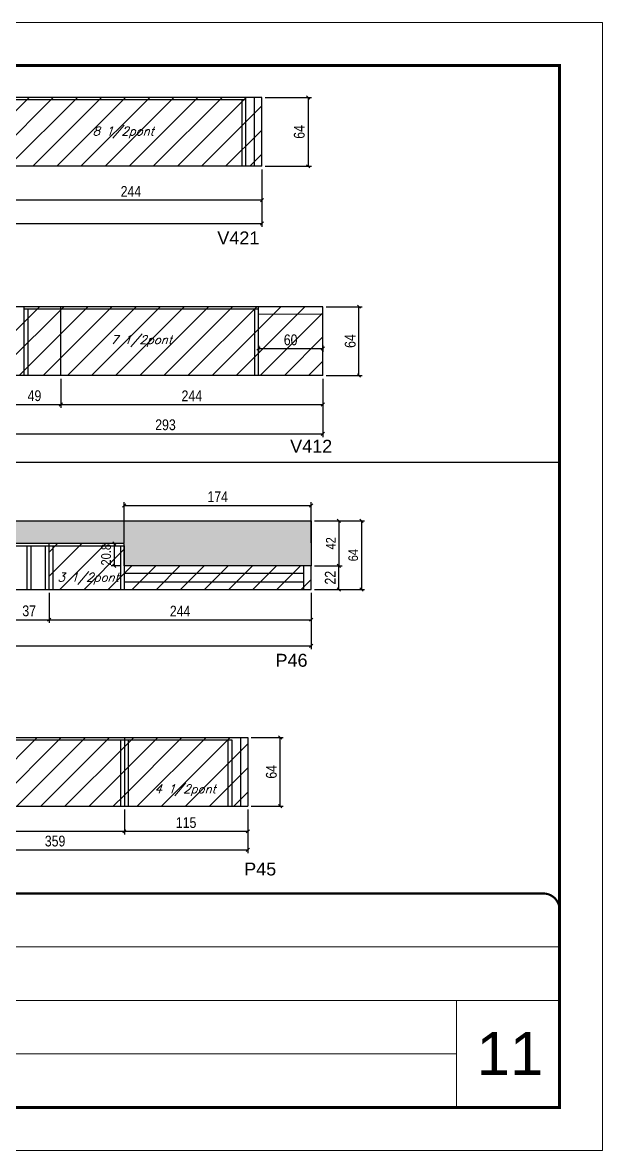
# Model space of a CAD drawing. Extents: x 137137 to 143418, y 10464 to 34486.
# Drawn here: x 141266 to 141806, y 31139 to 32189 of the extents above; entities that cross this region are included whole.
import ezdxf

# ---------------------------------------------------------------- set-up
doc = ezdxf.new("R2010")
doc.units = 0
doc.linetypes.add('CONTINUO', pattern=[0])
doc.linetypes.add('DASHED', pattern=[0.75, 0.5, -0.25])
for name, color, linetype in [('5', 5, 'Continuous'), ('COTA', 241, 'Continuous'), ('Painéis', 200, 'Continuous'), ('Reaproveitamento', 251, 'Continuous'), ('SARR_2.2x7', 40, 'Continuous'), ('SARR_3.5x7', 81, 'Continuous'), ('texto', 7, 'Continuous')]:
    doc.layers.add(name, color=color, linetype=linetype)
for name, color, linetype, lineweight in [('CARIMBO', 255, 'Continuous', 9), ('Folhas', 255, 'Continuous', 9), ('Sarr 2.2x7', 40, 'Continuous', 9), ('SARRAFO DE PRESSAO', 251, 'DASHED', 9)]:
    doc.layers.add(name, color=color, linetype=linetype, lineweight=lineweight)
doc.styles.add('ARIAL', font='arial.ttf')
doc.styles.add('COTA TECNICA', font='techl___.ttf', dxfattribs={"height": 10})
doc.styles.add('COTA TECNICA-50', font='techl___.ttf', dxfattribs={"height": 9})
doc.styles.add('Romans', font='romans.shx')
doc.styles.get("Standard").update_dxf_attribs({"font": 'arial.ttf'})
doc.dimstyles.new('COTA PAINEL-50', dxfattribs={"dimtxt": 9, "dimasz": 3, "dimexe": 3, "dimexo": 3, "dimgap": 3, "dimtad": 1, "dimdec": 1, "dimzin": 12, "dimdsep": 46, "dimtxsty": 'COTA TECNICA-50', "dimblk1": 'OBLIQUE', "dimblk2": 'OBLIQUE', "dimsah": 1, "dimcen": 0.9, "dimclrd": 4, "dimclre": 4, "dimclrt": 240, "dimadec": 1, "dimazin": 3, "dimtfac": 1, "dimtdec": 1, "dimtmove": 0, "dimatfit": 3, "dimfxl": 1, "dimtolj": 1, "dimtzin": 12, "dimarcsym": 0})
doc.dimstyles.new('PAINEL', dxfattribs={"dimtxt": 10, "dimasz": 3, "dimexe": 3, "dimexo": 3, "dimgap": 3, "dimtad": 1, "dimdec": 1, "dimzin": 12, "dimdsep": 46, "dimtxsty": 'COTA TECNICA', "dimblk1": 'OBLIQUE', "dimblk2": 'OBLIQUE', "dimsah": 1, "dimcen": 0.9, "dimclrd": 4, "dimclre": 4, "dimclrt": 240, "dimadec": 1, "dimazin": 3, "dimtfac": 1, "dimtdec": 1, "dimtmove": 0, "dimatfit": 3, "dimfxl": 1, "dimtolj": 1, "dimtzin": 12, "dimarcsym": 0})
pattern_1 = [(45, (11605.652, -1006.918), (-11.2253202, 11.2253202), [])]
pattern_2 = [(45, (9661.751, 793.065), (-11.2253202, 11.2253202), [])]

# ---------------------------------------------------------------- blocks, each defined once
blk = doc.blocks.new('9999999999')
at = {"color": 30, "linetype": 'CONTINUO'}
for p, q in [((98564.6, 34379.6), (99584, 34379.6)), ((98564.6, 34329.8), (99488, 34329.8)), ((99584, 34329.8), (99488, 34329.8)), ((99488, 34329.8), (99488, 34230.2)), ((98564.6, 34280), (99488, 34280))]:
    blk.add_line(p, q, dxfattribs=at)
at = {"color": 30, "linetype": 'CONTINUO', "const_width": 2}
blk.add_lwpolyline([(99584, 34230.2), (99584, 34414.4, 0.414214), (99569, 34429.4), (98229, 34429.4, 0.414214), (98214, 34414.4), (98214, 34245.2, 0.414214), (98229, 34230.2), (99584, 34230.2)], format="xyb", dxfattribs=at)
at = {"layer": 'Folhas'}
blk.add_lwpolyline([(98139, 34190.2), (99624, 34190.2), (99624, 35240.2), (98139, 35240.2)], close=True, dxfattribs=at)
at = {"layer": 'Folhas', "color": 30, "const_width": 3}
blk.add_lwpolyline([(98214, 34230.2), (99584, 34230.2), (99584, 35200.2), (98214, 35200.2)], close=True, dxfattribs=at)
blk = doc.blocks.new('_Oblique')
at = {"color": 0, "linetype": 'ByBlock', "lineweight": -2}
blk.add_line((-0.5, -0.5), (0.5, 0.5), dxfattribs=at)
blk = doc.blocks.new('*D293')
at = {"layer": 'COTA', "color": 4, "linetype": 'ByBlock', "lineweight": -2, "transparency": 16777216}
for p, q in [((141116.7, 31456.1), (141116.7, 31432.7)), ((141360.7, 31456.1), (141360.7, 31432.7)), ((141116.7, 31435.7), (141360.7, 31435.7))]:
    blk.add_line(p, q, dxfattribs=at)
at = {"layer": 'Defpoints', "color": 0, "linetype": 'ByBlock', "transparency": 16777216}
for p in [(141116.7, 31459.1), (141360.7, 31459.1), (141360.7, 31435.7)]:
    blk.add_point(p, dxfattribs=at)
at = {"layer": 'COTA', "color": 4, "linetype": 'ByBlock', "lineweight": -2, "transparency": 16777216, "xscale": 3, "yscale": 3, "zscale": 3, "rotation": 180}
blk.add_blockref('_Oblique', (141116.7, 31435.7), dxfattribs=at)
at = {"layer": 'COTA', "color": 4, "linetype": 'ByBlock', "lineweight": -2, "transparency": 16777216, "xscale": 3, "yscale": 3, "zscale": 3}
blk.add_blockref('_Oblique', (141360.7, 31435.7), dxfattribs=at)
at = {"layer": 'COTA', "color": 240, "linetype": 'ByBlock', "transparency": 16777216, "insert": (141238.7, 31443.8), "char_height": 10, "attachment_point": 5, "style": 'COTA TECNICA'}
blk.add_mtext('\\A1;244', dxfattribs=at)
blk = doc.blocks.new('*D294')
at = {"layer": 'COTA', "color": 4, "linetype": 'ByBlock', "lineweight": -2, "transparency": 16777216}
for p, q in [((141360.7, 31456.1), (141360.7, 31432.7)), ((141475.7, 31456.1), (141475.7, 31432.7)), ((141360.7, 31435.7), (141475.7, 31435.7))]:
    blk.add_line(p, q, dxfattribs=at)
at = {"layer": 'Defpoints', "color": 0, "linetype": 'ByBlock', "transparency": 16777216}
for p in [(141360.7, 31459.1), (141475.7, 31459.1), (141475.7, 31435.7)]:
    blk.add_point(p, dxfattribs=at)
at = {"layer": 'COTA', "color": 4, "linetype": 'ByBlock', "lineweight": -2, "transparency": 16777216, "xscale": 3, "yscale": 3, "zscale": 3, "rotation": 180}
blk.add_blockref('_Oblique', (141360.7, 31435.7), dxfattribs=at)
at = {"layer": 'COTA', "color": 4, "linetype": 'ByBlock', "lineweight": -2, "transparency": 16777216, "xscale": 3, "yscale": 3, "zscale": 3}
blk.add_blockref('_Oblique', (141475.7, 31435.7), dxfattribs=at)
at = {"layer": 'COTA', "color": 240, "linetype": 'ByBlock', "transparency": 16777216, "insert": (141418.2, 31443.8), "char_height": 10, "attachment_point": 5, "style": 'COTA TECNICA'}
blk.add_mtext('\\A1;115', dxfattribs=at)
blk = doc.blocks.new('*D317')
at = {"layer": 'COTA', "color": 4, "linetype": 'ByBlock', "lineweight": -2, "transparency": 16777216}
for p, q in [((141478.7, 31523.1), (141508.7, 31523.1)), ((141505.7, 31459.1), (141505.7, 31523.1)), ((141478.7, 31459.1), (141508.7, 31459.1))]:
    blk.add_line(p, q, dxfattribs=at)
at = {"layer": 'Defpoints', "color": 0, "linetype": 'ByBlock', "transparency": 16777216}
for p in [(141475.7, 31523.1), (141505.7, 31523.1), (141475.7, 31459.1)]:
    blk.add_point(p, dxfattribs=at)
at = {"layer": 'COTA', "color": 4, "linetype": 'ByBlock', "lineweight": -2, "transparency": 16777216, "xscale": 3, "yscale": 3, "zscale": 3}
for p, rotation in [((141505.7, 31523.1), 90), ((141505.7, 31459.1), 270)]:
    blk.add_blockref('_Oblique', p, dxfattribs=dict(at, rotation=rotation))
at = {"layer": 'COTA', "color": 240, "linetype": 'ByBlock', "transparency": 16777216, "insert": (141497.6, 31491.1), "char_height": 10, "attachment_point": 5, "rotation": 90, "style": 'COTA TECNICA'}
blk.add_mtext('\\A1;64', dxfattribs=at)
blk = doc.blocks.new('*D321')
at = {"layer": 'COTA', "color": 4, "linetype": 'ByBlock', "lineweight": -2, "transparency": 16777216}
for p, q in [((141537.6, 31682.8), (141563.4, 31682.8)), ((141560.4, 31660.8), (141560.4, 31682.8)), ((141537.6, 31660.8), (141563.4, 31660.8))]:
    blk.add_line(p, q, dxfattribs=at)
at = {"layer": 'Defpoints', "color": 0, "linetype": 'ByBlock', "transparency": 16777216}
for p in [(141534.6, 31682.8), (141560.4, 31682.8), (141534.6, 31660.8)]:
    blk.add_point(p, dxfattribs=at)
at = {"layer": 'COTA', "color": 4, "linetype": 'ByBlock', "lineweight": -2, "transparency": 16777216, "xscale": 3, "yscale": 3, "zscale": 3}
for p, rotation in [((141560.4, 31682.8), 90), ((141560.4, 31660.8), 270)]:
    blk.add_blockref('_Oblique', p, dxfattribs=dict(at, rotation=rotation))
at = {"layer": 'COTA', "color": 240, "linetype": 'ByBlock', "transparency": 16777216, "insert": (141552.4, 31671.8), "char_height": 10, "attachment_point": 5, "rotation": 90, "style": 'COTA TECNICA'}
blk.add_mtext('\\A1;22', dxfattribs=at)
blk = doc.blocks.new('*D324')
at = {"layer": 'COTA', "color": 4, "linetype": 'ByBlock', "lineweight": -2, "transparency": 16777216}
for p, q in [((141253.6, 31657.8), (141253.6, 31629.7)), ((141290.6, 31657.8), (141290.6, 31629.7)), ((141253.6, 31632.7), (141290.6, 31632.7))]:
    blk.add_line(p, q, dxfattribs=at)
at = {"layer": 'Defpoints', "color": 0, "linetype": 'ByBlock', "transparency": 16777216}
for p in [(141253.6, 31660.8), (141290.6, 31660.8), (141290.6, 31632.7)]:
    blk.add_point(p, dxfattribs=at)
at = {"layer": 'COTA', "color": 4, "linetype": 'ByBlock', "lineweight": -2, "transparency": 16777216, "xscale": 3, "yscale": 3, "zscale": 3, "rotation": 180}
blk.add_blockref('_Oblique', (141253.6, 31632.7), dxfattribs=at)
at = {"layer": 'COTA', "color": 4, "linetype": 'ByBlock', "lineweight": -2, "transparency": 16777216, "xscale": 3, "yscale": 3, "zscale": 3}
blk.add_blockref('_Oblique', (141290.6, 31632.7), dxfattribs=at)
at = {"layer": 'COTA', "color": 240, "linetype": 'ByBlock', "transparency": 16777216, "insert": (141272.1, 31640.9), "char_height": 10, "attachment_point": 5, "style": 'COTA TECNICA'}
blk.add_mtext('\\A1;37', dxfattribs=at)
blk = doc.blocks.new('*D232')
at = {"layer": 'COTA', "color": 4, "linetype": 'ByBlock', "lineweight": -2, "transparency": 16777216}
for p, q in [((141244.8, 32051.8), (141244.8, 32020.3)), ((141488.8, 32051.8), (141488.8, 32020.3)), ((141488.8, 32023.3), (141244.8, 32023.3))]:
    blk.add_line(p, q, dxfattribs=at)
at = {"layer": 'Defpoints', "color": 0, "linetype": 'ByBlock', "transparency": 16777216}
for p in [(141244.8, 32054.8), (141488.8, 32054.8), (141244.8, 32023.3)]:
    blk.add_point(p, dxfattribs=at)
at = {"layer": 'COTA', "color": 4, "linetype": 'ByBlock', "lineweight": -2, "transparency": 16777216, "xscale": 3, "yscale": 3, "zscale": 3, "rotation": 180}
blk.add_blockref('_Oblique', (141244.8, 32023.3), dxfattribs=at)
at = {"layer": 'COTA', "color": 4, "linetype": 'ByBlock', "lineweight": -2, "transparency": 16777216, "xscale": 3, "yscale": 3, "zscale": 3}
blk.add_blockref('_Oblique', (141488.8, 32023.3), dxfattribs=at)
at = {"layer": 'COTA', "color": 240, "linetype": 'ByBlock', "transparency": 16777216, "insert": (141366.8, 32031.4), "char_height": 10, "attachment_point": 5, "style": 'COTA TECNICA'}
blk.add_mtext('\\A1;244', dxfattribs=at)
blk = doc.blocks.new('*D327')
at = {"layer": 'COTA', "color": 4, "linetype": 'ByBlock', "lineweight": -2, "transparency": 16777216}
for p, q in [((141491.8, 32118.8), (141534.8, 32118.8)), ((141531.8, 32118.8), (141531.8, 32054.8)), ((141491.8, 32054.8), (141534.8, 32054.8))]:
    blk.add_line(p, q, dxfattribs=at)
at = {"layer": 'Defpoints', "color": 0, "linetype": 'ByBlock', "transparency": 16777216}
for p in [(141488.8, 32118.8), (141488.8, 32054.8), (141531.8, 32054.8)]:
    blk.add_point(p, dxfattribs=at)
at = {"layer": 'COTA', "color": 4, "linetype": 'ByBlock', "lineweight": -2, "transparency": 16777216, "xscale": 3, "yscale": 3, "zscale": 3}
for p, rotation in [((141531.8, 32118.8), 90), ((141531.8, 32054.8), 270)]:
    blk.add_blockref('_Oblique', p, dxfattribs=dict(at, rotation=rotation))
at = {"layer": 'COTA', "color": 240, "linetype": 'ByBlock', "transparency": 16777216, "insert": (141523.6, 32086.8), "char_height": 10, "attachment_point": 5, "rotation": 90, "style": 'COTA TECNICA'}
blk.add_mtext('\\A1;64', dxfattribs=at)
blk = doc.blocks.new('*D218')
at = {"layer": 'COTA', "color": 4, "linetype": 'ByBlock', "lineweight": -2, "transparency": 16777216}
for p, q in [((141548.5, 31924.1), (141582.1, 31924.1)), ((141579.1, 31860.1), (141579.1, 31924.1)), ((141548.5, 31860.1), (141582.1, 31860.1))]:
    blk.add_line(p, q, dxfattribs=at)
at = {"layer": 'Defpoints', "color": 0, "linetype": 'ByBlock', "transparency": 16777216}
for p in [(141545.5, 31924.1), (141579.1, 31924.1), (141545.5, 31860.1)]:
    blk.add_point(p, dxfattribs=at)
at = {"layer": 'COTA', "color": 4, "linetype": 'ByBlock', "lineweight": -2, "transparency": 16777216, "xscale": 3, "yscale": 3, "zscale": 3}
for p, rotation in [((141579.1, 31924.1), 90), ((141579.1, 31860.1), 270)]:
    blk.add_blockref('_Oblique', p, dxfattribs=dict(at, rotation=rotation))
at = {"layer": 'COTA', "color": 240, "linetype": 'ByBlock', "transparency": 16777216, "insert": (141571, 31892.1), "char_height": 10, "attachment_point": 5, "rotation": 90, "style": 'COTA TECNICA'}
blk.add_mtext('\\A1;64', dxfattribs=at)
blk = doc.blocks.new('*D307')
at = {"layer": 'COTA', "color": 4, "linetype": 'ByBlock', "lineweight": -2, "transparency": 16777216}
for p, q in [((141252.5, 31857.1), (141252.5, 31802.8)), ((141545.5, 31857.1), (141545.5, 31802.8)), ((141252.5, 31805.8), (141545.5, 31805.8))]:
    blk.add_line(p, q, dxfattribs=at)
at = {"layer": 'Defpoints', "color": 0, "linetype": 'ByBlock', "transparency": 16777216}
for p in [(141252.5, 31860.1), (141545.5, 31860.1), (141545.5, 31805.8)]:
    blk.add_point(p, dxfattribs=at)
at = {"layer": 'COTA', "color": 4, "linetype": 'ByBlock', "lineweight": -2, "transparency": 16777216, "xscale": 3, "yscale": 3, "zscale": 3, "rotation": 180}
blk.add_blockref('_Oblique', (141252.5, 31805.8), dxfattribs=at)
at = {"layer": 'COTA', "color": 4, "linetype": 'ByBlock', "lineweight": -2, "transparency": 16777216, "xscale": 3, "yscale": 3, "zscale": 3}
blk.add_blockref('_Oblique', (141545.5, 31805.8), dxfattribs=at)
at = {"layer": 'COTA', "color": 240, "linetype": 'ByBlock', "transparency": 16777216, "insert": (141399, 31814.1), "char_height": 10, "attachment_point": 5, "style": 'COTA TECNICA'}
blk.add_mtext('\\A1;293', dxfattribs=at)
blk = doc.blocks.new('*D308')
at = {"layer": 'COTA', "color": 4, "linetype": 'ByBlock', "lineweight": -2, "transparency": 16777216}
for p, q in [((141252.5, 31857.1), (141252.5, 31830.1)), ((141301.5, 31857.1), (141301.5, 31830.1)), ((141252.5, 31833.1), (141301.5, 31833.1))]:
    blk.add_line(p, q, dxfattribs=at)
at = {"layer": 'Defpoints', "color": 0, "linetype": 'ByBlock', "transparency": 16777216}
for p in [(141252.5, 31860.1), (141301.5, 31860.1), (141301.5, 31833.1)]:
    blk.add_point(p, dxfattribs=at)
at = {"layer": 'COTA', "color": 4, "linetype": 'ByBlock', "lineweight": -2, "transparency": 16777216, "xscale": 3, "yscale": 3, "zscale": 3, "rotation": 180}
blk.add_blockref('_Oblique', (141252.5, 31833.1), dxfattribs=at)
at = {"layer": 'COTA', "color": 4, "linetype": 'ByBlock', "lineweight": -2, "transparency": 16777216, "xscale": 3, "yscale": 3, "zscale": 3}
blk.add_blockref('_Oblique', (141301.5, 31833.1), dxfattribs=at)
at = {"layer": 'COTA', "color": 240, "linetype": 'ByBlock', "transparency": 16777216, "insert": (141277, 31841.2), "char_height": 10, "attachment_point": 5, "style": 'COTA TECNICA'}
blk.add_mtext('\\A1;49', dxfattribs=at)
blk = doc.blocks.new('*D309')
at = {"layer": 'COTA', "color": 4, "linetype": 'ByBlock', "lineweight": -2, "transparency": 16777216}
for p, q in [((141301.5, 31857.1), (141301.5, 31830.1)), ((141545.5, 31857.1), (141545.5, 31830.1)), ((141301.5, 31833.1), (141545.5, 31833.1))]:
    blk.add_line(p, q, dxfattribs=at)
at = {"layer": 'Defpoints', "color": 0, "linetype": 'ByBlock', "transparency": 16777216}
for p in [(141301.5, 31860.1), (141545.5, 31860.1), (141545.5, 31833.1)]:
    blk.add_point(p, dxfattribs=at)
at = {"layer": 'COTA', "color": 4, "linetype": 'ByBlock', "lineweight": -2, "transparency": 16777216, "xscale": 3, "yscale": 3, "zscale": 3, "rotation": 180}
blk.add_blockref('_Oblique', (141301.5, 31833.1), dxfattribs=at)
at = {"layer": 'COTA', "color": 4, "linetype": 'ByBlock', "lineweight": -2, "transparency": 16777216, "xscale": 3, "yscale": 3, "zscale": 3}
blk.add_blockref('_Oblique', (141545.5, 31833.1), dxfattribs=at)
at = {"layer": 'COTA', "color": 240, "linetype": 'ByBlock', "transparency": 16777216, "insert": (141423.5, 31841.1), "char_height": 10, "attachment_point": 5, "style": 'COTA TECNICA'}
blk.add_mtext('\\A1;244', dxfattribs=at)
blk = doc.blocks.new('*D310')
at = {"layer": 'COTA', "color": 4, "linetype": 'ByBlock', "lineweight": -2, "transparency": 16777216}
for p, q in [((141485.5, 31888), (141485.5, 31882.1)), ((141485.5, 31885.1), (141545.5, 31885.1)), ((141545.5, 31888), (141545.5, 31882.1))]:
    blk.add_line(p, q, dxfattribs=at)
at = {"layer": 'Defpoints', "color": 0, "linetype": 'ByBlock', "transparency": 16777216}
for p in [(141485.5, 31891), (141545.5, 31891), (141545.5, 31885.1)]:
    blk.add_point(p, dxfattribs=at)
at = {"layer": 'COTA', "color": 4, "linetype": 'ByBlock', "lineweight": -2, "transparency": 16777216, "xscale": 3, "yscale": 3, "zscale": 3, "rotation": 180}
blk.add_blockref('_Oblique', (141485.5, 31885.1), dxfattribs=at)
at = {"layer": 'COTA', "color": 4, "linetype": 'ByBlock', "lineweight": -2, "transparency": 16777216, "xscale": 3, "yscale": 3, "zscale": 3}
blk.add_blockref('_Oblique', (141545.5, 31885.1), dxfattribs=at)
at = {"layer": 'COTA', "color": 240, "linetype": 'ByBlock', "transparency": 16777216, "insert": (141515.5, 31893.2), "char_height": 10, "attachment_point": 5, "style": 'COTA TECNICA'}
blk.add_mtext('\\A1;60', dxfattribs=at)
blk = doc.blocks.new('*D226')
at = {"layer": 'COTA', "color": 4, "linetype": 'ByBlock', "lineweight": -2, "transparency": 16777216}
for p, q in [((140809.8, 32051.8), (140809.8, 31998.5)), ((141488.8, 32051.8), (141488.8, 31998.5)), ((140809.8, 32001.5), (141488.8, 32001.5))]:
    blk.add_line(p, q, dxfattribs=at)
at = {"layer": 'Defpoints', "color": 0, "linetype": 'ByBlock', "transparency": 16777216}
for p in [(140809.8, 32054.8), (141488.8, 32054.8), (141488.8, 32001.5)]:
    blk.add_point(p, dxfattribs=at)
at = {"layer": 'COTA', "color": 4, "linetype": 'ByBlock', "lineweight": -2, "transparency": 16777216, "xscale": 3, "yscale": 3, "zscale": 3}
for p, rotation in [((140809.8, 32001.5), 179.9997168164374), ((141488.8, 32001.5), 359.9997168164374)]:
    blk.add_blockref('_Oblique', p, dxfattribs=dict(at, rotation=rotation))
at = {"layer": 'COTA', "color": 240, "linetype": 'ByBlock', "transparency": 16777216, "insert": (141149.3, 32009.1), "char_height": 9, "attachment_point": 5, "rotation": 359.9997, "style": 'COTA TECNICA-50'}
blk.add_mtext('\\A1;679', dxfattribs=at)
blk = doc.blocks.new('*D354')
at = {"layer": 'COTA', "color": 4, "linetype": 'ByBlock', "lineweight": -2, "transparency": 16777216}
for p, q in [((140765.6, 31657.8), (140765.6, 31605.3)), ((141534.6, 31657.8), (141534.6, 31605.3)), ((140765.6, 31608.3), (141534.6, 31608.3))]:
    blk.add_line(p, q, dxfattribs=at)
at = {"layer": 'Defpoints', "color": 0, "linetype": 'ByBlock', "transparency": 16777216}
for p in [(140765.6, 31660.8), (141534.6, 31660.8), (141534.6, 31608.3)]:
    blk.add_point(p, dxfattribs=at)
at = {"layer": 'COTA', "color": 4, "linetype": 'ByBlock', "lineweight": -2, "transparency": 16777216, "xscale": 3, "yscale": 3, "zscale": 3, "rotation": 180}
blk.add_blockref('_Oblique', (140765.6, 31608.3), dxfattribs=at)
at = {"layer": 'COTA', "color": 4, "linetype": 'ByBlock', "lineweight": -2, "transparency": 16777216, "xscale": 3, "yscale": 3, "zscale": 3}
blk.add_blockref('_Oblique', (141534.6, 31608.3), dxfattribs=at)
at = {"layer": 'COTA', "color": 240, "linetype": 'ByBlock', "transparency": 16777216, "insert": (141150.1, 31616.4), "char_height": 10, "attachment_point": 5, "style": 'COTA TECNICA'}
blk.add_mtext('\\A1;769', dxfattribs=at)
blk = doc.blocks.new('*D355')
at = {"layer": 'COTA', "color": 4, "linetype": 'ByBlock', "lineweight": -2, "transparency": 16777216}
for p, q in [((141116.7, 31456.1), (141116.7, 31415.4)), ((141475.7, 31456.1), (141475.7, 31415.4)), ((141116.7, 31418.4), (141475.7, 31418.4))]:
    blk.add_line(p, q, dxfattribs=at)
at = {"layer": 'Defpoints', "color": 0, "linetype": 'ByBlock', "transparency": 16777216}
for p in [(141116.7, 31459.1), (141475.7, 31459.1), (141475.7, 31418.4)]:
    blk.add_point(p, dxfattribs=at)
at = {"layer": 'COTA', "color": 4, "linetype": 'ByBlock', "lineweight": -2, "transparency": 16777216, "xscale": 3, "yscale": 3, "zscale": 3, "rotation": 180}
blk.add_blockref('_Oblique', (141116.7, 31418.4), dxfattribs=at)
at = {"layer": 'COTA', "color": 4, "linetype": 'ByBlock', "lineweight": -2, "transparency": 16777216, "xscale": 3, "yscale": 3, "zscale": 3}
blk.add_blockref('_Oblique', (141475.7, 31418.4), dxfattribs=at)
at = {"layer": 'COTA', "color": 240, "linetype": 'ByBlock', "transparency": 16777216, "insert": (141296.2, 31426.6), "char_height": 10, "attachment_point": 5, "style": 'COTA TECNICA'}
blk.add_mtext('\\A1;359', dxfattribs=at)
blk = doc.blocks.new('*D359')
at = {"layer": 'COTA', "color": 4, "linetype": 'ByBlock', "lineweight": -2, "transparency": 16777216}
for p, q in [((141357.6, 31703.6), (141348.4, 31703.6)), ((141351.4, 31682.8), (141351.4, 31703.6)), ((141357.6, 31682.8), (141348.4, 31682.8))]:
    blk.add_line(p, q, dxfattribs=at)
at = {"layer": 'Defpoints', "color": 0, "linetype": 'ByBlock', "transparency": 16777216}
for p in [(141351.4, 31703.6), (141360.6, 31703.6), (141360.6, 31682.8)]:
    blk.add_point(p, dxfattribs=at)
at = {"layer": 'COTA', "color": 4, "linetype": 'ByBlock', "lineweight": -2, "transparency": 16777216, "xscale": 3, "yscale": 3, "zscale": 3}
for p, rotation in [((141351.4, 31703.6), 90), ((141351.4, 31682.8), 270)]:
    blk.add_blockref('_Oblique', p, dxfattribs=dict(at, rotation=rotation))
at = {"layer": 'COTA', "color": 240, "linetype": 'ByBlock', "transparency": 16777216, "insert": (141343.7, 31693.2), "char_height": 9, "attachment_point": 5, "rotation": 90, "style": 'COTA TECNICA-50'}
blk.add_mtext('\\A1;20.8', dxfattribs=at)
blk = doc.blocks.new('*D360')
at = {"layer": 'COTA', "color": 4, "linetype": 'ByBlock', "lineweight": -2, "transparency": 16777216}
for p, q in [((141537.6, 31724.8), (141563.4, 31724.8)), ((141560.4, 31724.8), (141560.4, 31682.8)), ((141537.6, 31682.8), (141563.4, 31682.8))]:
    blk.add_line(p, q, dxfattribs=at)
at = {"layer": 'Defpoints', "color": 0, "linetype": 'ByBlock', "transparency": 16777216}
for p in [(141534.6, 31724.8), (141534.6, 31682.8), (141560.4, 31682.8)]:
    blk.add_point(p, dxfattribs=at)
at = {"layer": 'COTA', "color": 4, "linetype": 'ByBlock', "lineweight": -2, "transparency": 16777216, "xscale": 3, "yscale": 3, "zscale": 3}
for p, rotation in [((141560.4, 31724.8), 90), ((141560.4, 31682.8), 270)]:
    blk.add_blockref('_Oblique', p, dxfattribs=dict(at, rotation=rotation))
at = {"layer": 'COTA', "color": 240, "linetype": 'ByBlock', "transparency": 16777216, "insert": (141552.9, 31703.8), "char_height": 9, "attachment_point": 5, "rotation": 90, "style": 'COTA TECNICA-50'}
blk.add_mtext('\\A1;42', dxfattribs=at)
blk = doc.blocks.new('*D252')
at = {"layer": 'COTA', "color": 4, "linetype": 'ByBlock', "lineweight": -2, "transparency": 16777216}
for p, q in [((141537.6, 31724.8), (141584.4, 31724.8)), ((141581.4, 31724.8), (141581.4, 31660.8)), ((141537.6, 31660.8), (141584.4, 31660.8))]:
    blk.add_line(p, q, dxfattribs=at)
at = {"layer": 'Defpoints', "color": 0, "linetype": 'ByBlock', "transparency": 16777216}
for p in [(141534.6, 31724.8), (141534.6, 31660.8), (141581.4, 31660.8)]:
    blk.add_point(p, dxfattribs=at)
at = {"layer": 'COTA', "color": 4, "linetype": 'ByBlock', "lineweight": -2, "transparency": 16777216, "xscale": 3, "yscale": 3, "zscale": 3}
for p, rotation in [((141581.4, 31724.8), 90), ((141581.4, 31660.8), 270)]:
    blk.add_blockref('_Oblique', p, dxfattribs=dict(at, rotation=rotation))
at = {"layer": 'COTA', "color": 240, "linetype": 'ByBlock', "transparency": 16777216, "insert": (141573.8, 31692.8), "char_height": 9, "attachment_point": 5, "rotation": 90, "style": 'COTA TECNICA-50'}
blk.add_mtext('\\A1;64', dxfattribs=at)
blk = doc.blocks.new('*D929')
at = {"layer": 'COTA', "color": 4, "lineweight": -2, "ltscale": 25, "transparency": 16777216}
for p, q in [((141290.6, 31657.8), (141290.6, 31629.7)), ((141534.6, 31657.8), (141534.6, 31629.7)), ((141290.6, 31632.7), (141534.6, 31632.7))]:
    blk.add_line(p, q, dxfattribs=at)
at = {"layer": 'Defpoints', "color": 0, "ltscale": 25, "transparency": 16777216}
for p in [(141290.6, 31660.8), (141534.6, 31660.8), (141534.6, 31632.7)]:
    blk.add_point(p, dxfattribs=at)
at = {"layer": 'COTA', "color": 4, "lineweight": -2, "ltscale": 25, "transparency": 16777216, "xscale": 3, "yscale": 3, "zscale": 3, "rotation": 180}
blk.add_blockref('_Oblique', (141290.6, 31632.7), dxfattribs=at)
at = {"layer": 'COTA', "color": 4, "lineweight": -2, "ltscale": 25, "transparency": 16777216, "xscale": 3, "yscale": 3, "zscale": 3}
blk.add_blockref('_Oblique', (141534.6, 31632.7), dxfattribs=at)
at = {"layer": 'COTA', "color": 240, "ltscale": 25, "transparency": 16777216, "insert": (141412.6, 31640.7), "char_height": 10, "attachment_point": 5, "style": 'COTA TECNICA'}
blk.add_mtext('\\A1;244', dxfattribs=at)
blk = doc.blocks.new('*D1149')
at = {"layer": 'COTA', "color": 4, "lineweight": -2, "ltscale": 25, "transparency": 16777216}
for p, q in [((141360.6, 31704.4), (141360.6, 31742.1)), ((141534.6, 31704.4), (141534.6, 31742.1)), ((141360.6, 31739.1), (141534.6, 31739.1))]:
    blk.add_line(p, q, dxfattribs=at)
at = {"layer": 'Defpoints', "color": 0, "ltscale": 25, "transparency": 16777216}
for p in [(141534.6, 31739.1), (141360.6, 31701.4), (141534.6, 31701.4)]:
    blk.add_point(p, dxfattribs=at)
at = {"layer": 'COTA', "color": 4, "lineweight": -2, "ltscale": 25, "transparency": 16777216, "xscale": 3, "yscale": 3, "zscale": 3, "rotation": 180}
blk.add_blockref('_Oblique', (141360.6, 31739.1), dxfattribs=at)
at = {"layer": 'COTA', "color": 4, "lineweight": -2, "ltscale": 25, "transparency": 16777216, "xscale": 3, "yscale": 3, "zscale": 3}
blk.add_blockref('_Oblique', (141534.6, 31739.1), dxfattribs=at)
at = {"layer": 'COTA', "color": 240, "ltscale": 25, "transparency": 16777216, "insert": (141447.6, 31747.2), "char_height": 10, "attachment_point": 5, "style": 'COTA TECNICA'}
blk.add_mtext('\\A1;174', dxfattribs=at)

msp = doc.modelspace()

# ---------------------------------------------------------------- hatches: boundary and pattern name
at = {"layer": 'COTA', "linetype": 'ByBlock'}
h = msp.add_hatch(dxfattribs=at)
h.set_pattern_fill('AR-CONC', color=256, scale=0.03)
h.set_pattern_definition([(50, (1585, -4e-12), (5.46554007, -0.47817257), [0.5715, -6.2865]), (355, (1585, -4e-12), (-1.05730264, 5.73170536), [0.4572, -5.02921753]), (100.4514447, (1585.4555, -0.04), (4.40823741, 5.25353256), [0.48570026, -5.34270734]), (46.1842, (1585, 1.524), (8.13237123, -1.26126984), [0.85725, -9.42975]), (96.6355576, (1585.678, 1.419), (7.122124, 7.42278374), [0.7285507, -8.01406824]), (351.184151, (1585, 1.524), (7.122124, 7.42278374), [0.685799, -7.54379196]), (21, (1585.762, 1.143), (4.54843174, -3.06795595), [0.5715, -6.2865]), (326, (1585.762, 1.143), (1.85406085, 5.52563898), [0.4572, -5.0292]), (71.451445, (1586.141, 0.8873), (6.40249258, 2.45768307), [0.48570026, -5.34269813]), (37.5, (1585, -4e-12), (0.092658098, 2.536651166), [0, -4.96824, 0, -5.1054, 0, -5.04825]), (7.5, (1585, -4e-12), (2.004589875, 3.005417245), [0, -2.91084, 0, -4.85394, 0, -1.92405]), (327.5, (1583.3007, -4e-12), (4.067717855, -0.17186232), [0, -1.905, 0, -5.9436, 0, -7.8867]), (317.5, (1582.5387, -4e-12), (4.44387544, 0.76279473), [0, -2.4765, 0, -3.94716, 0, -5.6007])])
h.paths.add_polyline_path([(141534.61, 31724.76), (140765.61, 31724.77), (140765.61, 31703.56), (141360.61, 31703.56), (141360.61, 31701.36), (141360.61, 31701.36), (141360.61, 31682.76), (141534.61, 31682.76)])
h.paths.add_polyline_path([(141352.58, 31678.12), (141352.58, 31708.66), (141334.06, 31708.66), (141334.06, 31678.12)], flags=9)
at = {"layer": 'Reaproveitamento', "linetype": 'ByBlock'}
h = msp.add_hatch(dxfattribs=at)
h.set_pattern_fill('ANSI31', color=256, scale=5)
h.set_pattern_definition([(45, (9661.751, 795.498), (-11.2253202, 11.2253202), [])])
h.paths.add_polyline_path([(141244.77, 32118.79), (141244.77, 32054.79), (141488.77, 32054.79), (141488.77, 32118.79)])
h.paths.add_polyline_path([(141323.31, 32078.31), (141390.93, 32078.31), (141396.43, 32094.28), (141328.81, 32094.28)], flags=24)
h = msp.add_hatch(dxfattribs=at)
h.set_pattern_fill('ANSI31', color=256, scale=5)
h.set_pattern_definition(pattern_2)
h.paths.add_polyline_path([(141252.52, 31860.06), (141301.52, 31860.06), (141301.52, 31924.07), (141252.52, 31924.07)])
h = msp.add_hatch(dxfattribs=at)
h.set_pattern_fill('ANSI31', color=256, scale=5)
h.set_pattern_definition(pattern_2)
h.paths.add_polyline_path([(141301.52, 31924.07), (141301.52, 31860.06), (141545.52, 31860.07), (141545.52, 31924.07)])
h.paths.add_polyline_path([(141339.66, 31884.08), (141407.28, 31884.08), (141412.78, 31900.05), (141345.16, 31900.05)], flags=24)
h = msp.add_hatch(dxfattribs=at)
h.set_pattern_fill('ANSI31', color=256, scale=5)
h.set_pattern_definition([(45, (1585, -4e-12), (-11.2253202, 11.2253202), [])])
h.paths.add_polyline_path([(141534.61, 31682.76), (141360.61, 31682.76), (141360.61, 31703.56), (141290.61, 31703.56), (141290.61, 31660.76), (141534.61, 31660.76)])
h = msp.add_hatch(dxfattribs=at)
h.set_pattern_fill('ANSI31', color=256, scale=5)
h.set_pattern_definition(pattern_1)
h.paths.add_polyline_path([(141116.69, 31523.08), (141116.68, 31459.08), (141360.68, 31459.08), (141360.69, 31523.08)])
h.paths.add_polyline_path([(141198.52, 31474.42), (141266.14, 31474.42), (141271.64, 31490.4), (141204.02, 31490.4)], flags=24)
h = msp.add_hatch(dxfattribs=at)
h.set_pattern_fill('ANSI31', color=256, scale=5)
h.set_pattern_definition(pattern_1)
h.paths.add_polyline_path([(141360.69, 31523.08), (141360.68, 31459.08), (141475.68, 31459.08), (141475.68, 31523.08)])
h.paths.add_polyline_path([(141380.78, 31465.96), (141448.39, 31465.96), (141453.89, 31481.93), (141386.28, 31481.93)], flags=24)

# ---------------------------------------------------------------- linework, layer by layer
at = {"layer": 'COTA', "linetype": 'ByBlock'}
for p, q in [((141765.79, 31779.05), (140395.79, 31779.05)), ((140765.61, 31724.77), (141534.61, 31724.76)), ((141534.61, 31724.76), (141534.61, 31682.76))]:
    msp.add_line(p, q, dxfattribs=at)
at = {"layer": 'Painéis', "linetype": 'ByBlock'}
for p, q in [((141488.77, 32118.79), (140809.76, 32118.79)), ((141488.77, 32054.79), (141488.77, 32118.79)), ((141488.77, 32054.79), (140809.76, 32054.79)), ((141545.52, 31924.07), (141252.52, 31924.07)), ((141301.52, 31860.07), (141301.52, 31924.07)), ((141545.52, 31860.07), (141545.52, 31924.07)), ((141545.52, 31860.07), (141252.52, 31860.06)), ((141360.61, 31703.56), (140765.61, 31703.56)), ((141290.61, 31660.76), (141290.61, 31703.56)), ((141360.61, 31682.76), (141360.61, 31703.56)), ((141534.61, 31682.76), (141360.61, 31682.76)), ((141534.61, 31660.76), (141534.61, 31682.76)), ((140765.61, 31660.76), (141534.61, 31660.76)), ((141116.68, 31523.08), (141475.68, 31523.08)), ((141360.69, 31523.08), (141360.68, 31459.08)), ((141475.68, 31523.08), (141475.68, 31459.08)), ((141116.68, 31459.08), (141475.68, 31459.08))]:
    msp.add_line(p, q, dxfattribs=at)
at = {"layer": 'Sarr 2.2x7'}
msp.add_line((141545.52, 31917.07), (141485.52, 31917.07), dxfattribs=at)
at = {"layer": 'SARR_2.2x7', "linetype": 'Continuous', "ltscale": 50}
for p, q in [((141473.77, 32116.59), (141244.77, 32116.59)), ((141473.77, 32116.59), (141473.77, 32118.79)), ((141481.77, 32054.79), (141481.77, 32118.79)), ((141485.52, 31921.87), (141267.53, 31921.87)), ((141253.61, 31701.37), (141290.61, 31701.36)), ((141290.61, 31701.36), (141360.61, 31701.36)), ((141527.61, 31682.76), (141527.61, 31660.76)), ((141527.61, 31675.76), (141360.61, 31675.76)), ((141527.61, 31667.76), (141360.61, 31667.76)), ((141468.68, 31523.08), (141468.68, 31459.08)), ((141131.68, 31520.88), (141360.68, 31520.88)), ((141360.68, 31520.88), (141460.68, 31520.88))]:
    msp.add_line(p, q, dxfattribs=at)
at = {"layer": 'SARR_3.5x7'}
for p, q in [((141470.27, 32054.79), (141470.27, 32116.59)), ((141473.77, 32054.79), (141473.77, 32116.59)), ((141267.53, 31860.07), (141267.53, 31924.07)), ((141271.03, 31860.07), (141271.03, 31921.87)), ((141482.02, 31860.07), (141482.02, 31921.87)), ((141485.52, 31860.07), (141485.52, 31924.07)), ((141270.36, 31703.56), (141270.36, 31703.56)), ((141270.36, 31660.76), (141270.36, 31701.36)), ((141273.86, 31660.76), (141273.86, 31701.36)), ((141287.11, 31701.36), (141287.11, 31660.76)), ((141294.11, 31701.36), (141294.11, 31660.76)), ((141357.11, 31701.36), (141357.11, 31660.76)), ((141360.61, 31701.36), (141360.61, 31660.76)), ((141357.18, 31520.88), (141357.18, 31459.08)), ((141364.18, 31520.88), (141364.18, 31459.08)), ((141457.18, 31520.88), (141457.18, 31459.08)), ((141460.68, 31520.88), (141460.68, 31459.08))]:
    msp.add_line(p, q, dxfattribs=at)

# ---------------------------------------------------------------- block references
at = {"layer": 'SARRAFO DE PRESSAO', "color": 6, "linetype": 'ByBlock'}
msp.add_blockref('9999999999', (42181.81, -3051.58), dxfattribs=at)

# ---------------------------------------------------------------- texts
at = {"layer": '5', "linetype": 'Continuous'}
for s, rotation, p in [('V421', 359.99996, (141447.26, 31982.13)), ('V412', 0.00004, (141515.05, 31788.19)), ('P46', 359.99996, (141501.41, 31588.95)), ('P45', 359.99996, (141472.25, 31394.61))]:
    msp.add_text(s, height=12, rotation=rotation, dxfattribs=at).set_placement(p)
at = {"layer": 'CARIMBO', "style": 'ARIAL'}
msp.add_text('11', height=40, dxfattribs=at).set_placement((141688.65, 31208.77))
at = {"layer": 'texto', "color": 2, "char_height": 8, "attachment_point": 5, "style": 'Romans'}
for s, insert in [('{\\Q19;\\C256;8 1/2pont}', (141359.68, 32086.3)), ('{\\Q19;\\C256;7 1/2pont}', (141376.52, 31892.07)), ('{\\Q19;\\C256;3 1/2pont}', (141326.97, 31670.87)), ('{\\Q19;\\C256;4 1/2pont}', (141417.34, 31473.95))]:
    msp.add_mtext(s, dxfattribs=dict(at, insert=insert))

# ---------------------------------------------------------------- dimensions: what is measured, and where the dimension line sits
at = {"layer": 'COTA', "linetype": 'ByBlock'}
for base, p1, p2, angle, picture, middle in [((141531.75, 32054.79), (141488.77, 32118.79), (141488.77, 32054.79), 90, '*D327', (141523.65, 32086.79)), ((141244.77, 32023.33), (141488.77, 32054.79), (141244.77, 32054.79), 180, '*D232', (141366.77, 32031.41)), ((141579.09, 31924.07), (141545.52, 31860.07), (141545.52, 31924.07), 90, '*D218', (141570.99, 31892.07)), ((141560.45, 31682.76), (141534.61, 31660.76), (141534.61, 31682.76), 90, '*D321', (141552.45, 31671.76)), ((141505.66, 31523.08), (141475.68, 31459.08), (141475.68, 31523.08), 90, '*D317', (141497.55, 31491.08))]:
    dim = msp.add_linear_dim(base=base, p1=p1, p2=p2, angle=angle, dimstyle='PAINEL', dxfattribs=at)
    dim.commit()
    dim.dimension.update_dxf_attribs({"geometry": picture, "text_midpoint": middle})
dim = msp.add_aligned_dim(p1=(140809.76, 32054.79), p2=(141488.77, 32054.79), distance=-53.26, dimstyle='COTA PAINEL-50', override={"dimarcsym": 1}, dxfattribs=at)
dim.commit()
dim.dimension.update_dxf_attribs({"geometry": '*D226', "text_midpoint": (141149.27, 32009.15)})
for base, p1, p2, picture, middle in [((141545.52, 31885.07), (141485.52, 31890.97), (141545.52, 31890.97), '*D310', (141515.52, 31893.17)), ((141545.52, 31805.84), (141252.52, 31860.06), (141545.52, 31860.07), '*D307', (141399.02, 31814.08)), ((141301.52, 31833.07), (141252.52, 31860.07), (141301.52, 31860.07), '*D308', (141277.02, 31841.17)), ((141534.61, 31608.26), (140765.61, 31660.76), (141534.61, 31660.76), '*D354', (141150.11, 31616.39)), ((141360.68, 31435.72), (141116.68, 31459.08), (141360.68, 31459.08), '*D293', (141238.68, 31443.8)), ((141475.68, 31418.36), (141116.68, 31459.08), (141475.68, 31459.08), '*D355', (141296.18, 31426.61))]:
    dim = msp.add_linear_dim(base=base, p1=p1, p2=p2, dimstyle='PAINEL', dxfattribs=at)
    dim.commit()
    dim.dimension.update_dxf_attribs({"geometry": picture, "text_midpoint": middle})
for base, p1, p2, picture, middle in [((141545.52, 31833.07), (141301.52, 31860.07), (141545.52, 31860.07), '*D309', (141423.52, 31841.14)), ((141475.68, 31435.72), (141360.68, 31459.08), (141475.68, 31459.08), '*D294', (141418.18, 31443.83))]:
    dim = msp.add_linear_dim(base=base, p1=p1, p2=p2, dimstyle='PAINEL', override={"dimtmove": 1}, dxfattribs=at)
    dim.commit()
    dim.dimension.update_dxf_attribs({"geometry": picture, "text_midpoint": middle})
at = {"layer": 'COTA', "ltscale": 25}
for base, p1, p2, picture, middle in [((141534.61, 31739.15), (141360.61, 31701.36), (141534.61, 31701.36), '*D1149', (141447.61, 31747.22)), ((141534.61, 31632.66), (141290.61, 31660.76), (141534.61, 31660.76), '*D929', (141412.61, 31640.73))]:
    dim = msp.add_linear_dim(base=base, p1=p1, p2=p2, dimstyle='PAINEL', dxfattribs=at)
    dim.commit()
    dim.dimension.update_dxf_attribs({"geometry": picture, "text_midpoint": middle})
at = {"layer": 'COTA', "linetype": 'ByBlock'}
for base, p2, picture, middle in [((141560.45, 31682.76), (141534.61, 31682.76), '*D360', (141552.88, 31703.76)), ((141581.42, 31660.76), (141534.61, 31660.76), '*D252', (141573.83, 31692.76))]:
    dim = msp.add_linear_dim(base=base, p1=(141534.61, 31724.76), p2=p2, angle=90, dimstyle='COTA PAINEL-50', override={"dimarcsym": 1}, dxfattribs=at)
    dim.commit()
    dim.dimension.update_dxf_attribs({"geometry": picture, "text_midpoint": middle})
dim = msp.add_linear_dim(base=(141351.35, 31703.56), p1=(141360.61, 31682.76), p2=(141360.61, 31703.56), angle=90, dimstyle='COTA PAINEL-50', override={"dimarcsym": 1}, dxfattribs=at)
dim.commit()
dim.dimension.update_dxf_attribs({"geometry": '*D359', "text_midpoint": (141351.35, 31693.16), "dimtype": 160})
dim = msp.add_linear_dim(base=(141290.61, 31632.66), p1=(141253.61, 31660.76), p2=(141290.61, 31660.76), dimstyle='PAINEL', dxfattribs=at)
dim.commit()
dim.dimension.update_dxf_attribs({"geometry": '*D324', "text_midpoint": (141272.11, 31632.66), "dimtype": 160})

doc.saveas('drawing.dxf')
